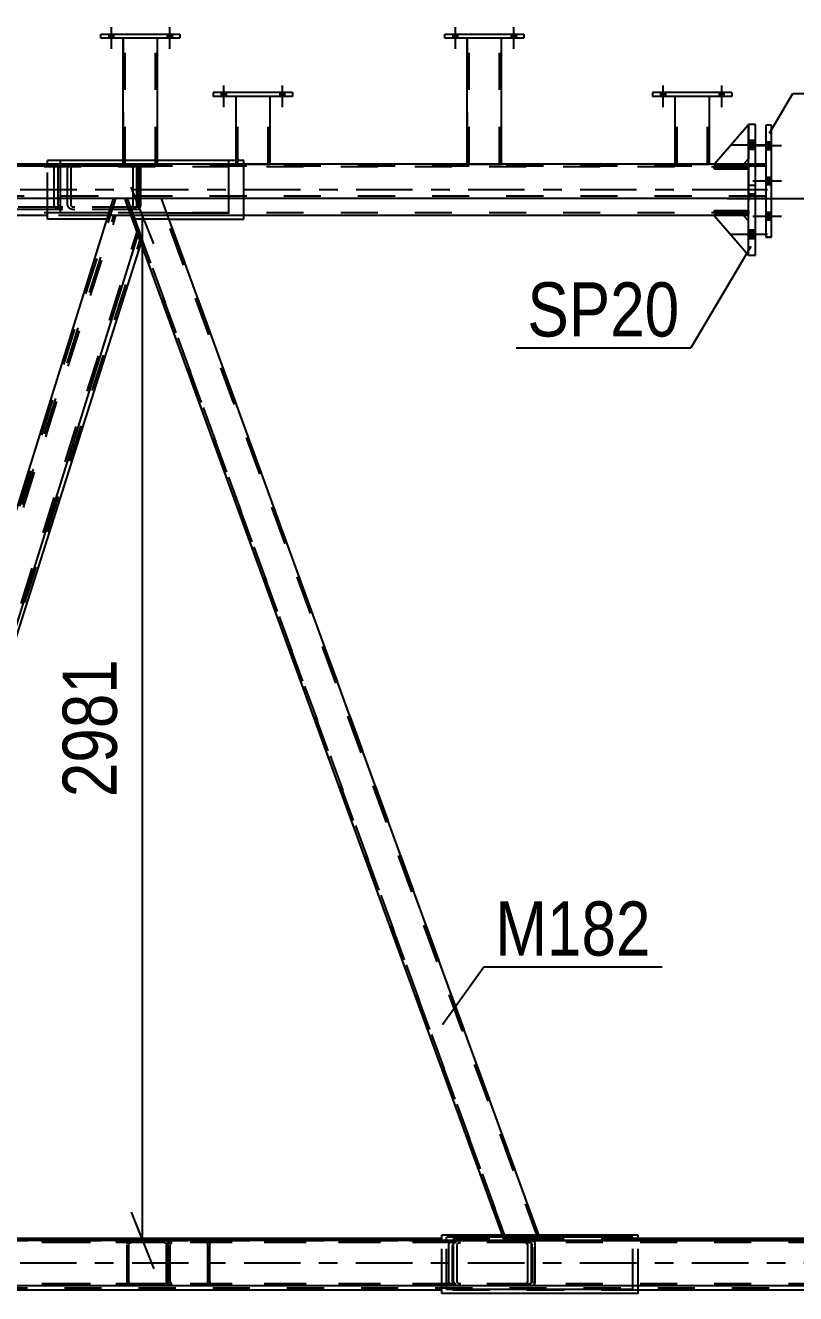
# Model space of a CAD drawing. Header units: millimetres. Extents: x -777 to 412, y -850 to -9.
# Drawn here: x 259.8 to 300.5, y -115.6 to -48.6 of the extents above; entities that cross this region are included whole.
import ezdxf

# ---------------------------------------------------------------- set-up
doc = ezdxf.new("R2010")
doc.units = ezdxf.units.MM
doc.linetypes.add('DXK_LINE_DOT2', pattern=[3.9198, 1.9599, -1.9599])
doc.linetypes.add('DXK_LINE_DOT3', pattern=[5.9187, 2.979, -0.9799, 0.9799, -0.9799])
doc.styles.add('Arial Narrow', font='ARIALN.TTF', dxfattribs={"height": 0.2})

# ---------------------------------------------------------------- blocks, each defined once
blk = doc.blocks.new('Part-570390744-4758 - 4628')
at = {"color": 2, "linetype": 'Continuous'}
for p, q in [((264.933, -55.728), (261.619, -55.728)), ((261.619, -55.909), (261.619, -55.728)), ((270.514, -55.728), (266.751, -55.728)), ((270.514, -55.909), (270.514, -55.728)), ((261.619, -58.491), (261.619, -57.727)), ((270.514, -58.491), (270.514, -57.727)), ((264.186, -58.491), (261.619, -58.491)), ((267.236, -58.491), (270.514, -58.491))]:
    blk.add_line(p, q, dxfattribs=at)
at = {"color": 7, "linetype": 'DXK_LINE_DOT2'}
for p, q in [((261.619, -57.727), (261.619, -55.909)), ((266.751, -55.728), (264.933, -55.728)), ((270.514, -57.727), (270.514, -55.909)), ((267.236, -58.491), (264.186, -58.491))]:
    blk.add_line(p, q, dxfattribs=at)
blk = doc.blocks.new('Bolt-570390744-4630 - 4628')
at = {"linetype": 'Continuous'}
for points in [[(264.424, -49.037), (264.169, -49.037), (264.169, -49.255), (264.424, -49.255)], [(264.424, -49.037), (264.169, -49.037), (264.169, -49.255), (264.424, -49.255)], [(267.515, -49.037), (267.26, -49.037), (267.26, -49.255), (267.515, -49.255)], [(267.515, -49.037), (267.26, -49.037), (267.26, -49.255), (267.515, -49.255)]]:
    blk.add_hatch(color=1, dxfattribs=at).paths.add_polyline_path(points)
at = {"color": 1, "linetype": 'Continuous'}
for p, q in [((264.297, -48.673), (264.297, -49.819)), ((264.297, -48.673), (264.297, -49.819)), ((267.388, -48.673), (267.388, -49.819)), ((267.388, -48.673), (267.388, -49.819)), ((264.169, -49.037), (264.169, -49.255)), ((264.169, -49.037), (264.169, -49.255)), ((264.424, -49.037), (264.424, -49.255)), ((264.424, -49.037), (264.424, -49.255)), ((267.26, -49.037), (267.26, -49.255)), ((267.26, -49.037), (267.26, -49.255)), ((267.515, -49.037), (267.515, -49.255)), ((267.515, -49.037), (267.515, -49.255))]:
    blk.add_line(p, q, dxfattribs=at)
blk = doc.blocks.new('Part-570390744-4713 - 4628')
at = {"color": 2, "linetype": 'Continuous'}
for p, q in [((247.741, -111.25), (264.424, -57.727)), ((265.023, -57.727), (264.424, -57.727)), ((265.023, -57.727), (265.603, -59.321)), ((249.154, -112.827), (265.726, -59.659)), ((265.726, -59.659), (265.603, -59.321)), ((248.315, -112.827), (247.741, -111.25))]:
    blk.add_line(p, q, dxfattribs=at)
at = {"color": 7, "linetype": 'DXK_LINE_DOT2'}
for p, q in [((247.803, -111.419), (264.538, -57.727)), ((249.04, -112.827), (265.665, -59.49)), ((265.726, -59.659), (265.65, -59.45)), ((249.154, -112.827), (248.315, -112.827))]:
    blk.add_line(p, q, dxfattribs=at)
blk = doc.blocks.new('Part-570390744-4764 - 4628')
at = {"color": 2, "linetype": 'Continuous'}
for p, q in [((261.619, -55.728), (260.928, -55.728)), ((260.928, -55.909), (260.928, -55.728)), ((271.309, -55.728), (270.514, -55.728)), ((271.309, -55.909), (271.309, -55.728)), ((260.928, -58.819), (260.928, -58.31)), ((271.309, -58.819), (271.309, -57.727)), ((264.084, -58.819), (260.928, -58.819)), ((267.355, -58.819), (271.309, -58.819))]:
    blk.add_line(p, q, dxfattribs=at)
at = {"color": 7, "linetype": 'DXK_LINE_DOT2'}
for p, q in [((260.928, -58.31), (260.928, -55.909)), ((270.514, -55.728), (261.619, -55.728)), ((271.309, -57.727), (271.309, -55.909)), ((267.355, -58.819), (264.084, -58.819))]:
    blk.add_line(p, q, dxfattribs=at)
blk = doc.blocks.new('Part-570390744-4652 - 4628')
at = {"color": 7, "linetype": 'DXK_LINE_DOT2'}
for p, q in [((263.751, -49.255), (263.751, -49.037)), ((263.751, -49.037), (267.933, -49.037)), ((267.933, -49.255), (263.751, -49.255)), ((267.933, -49.037), (267.933, -49.255))]:
    blk.add_line(p, q, dxfattribs=at)
blk = doc.blocks.new('Part-570390744-5113 - 4628')
at = {"color": 2, "linetype": 'Continuous'}
for p, q in [((321.647, -112.827), (24.953, -112.827)), ((321.647, -115.227), (24.953, -115.227))]:
    blk.add_line(p, q, dxfattribs=at)
at = {"color": 7, "linetype": 'DXK_LINE_DOT2'}
for p, q in [((321.647, -112.936), (24.953, -112.936)), ((321.647, -115.118), (24.953, -115.118))]:
    blk.add_line(p, q, dxfattribs=at)
at = {"color": 7, "linetype": 'DXK_LINE_DOT3'}
blk.add_line((321.647, -114.027), (24.953, -114.027), dxfattribs=at)
blk = doc.blocks.new('Part-570390744-4665 - 4628')
at = {"color": 2, "linetype": 'Continuous'}
for p, q in [((273.878, -52.125), (269.696, -52.125)), ((269.696, -52.125), (269.696, -52.343)), ((273.878, -52.125), (273.878, -52.343)), ((273.878, -52.343), (269.696, -52.343))]:
    blk.add_line(p, q, dxfattribs=at)
blk = doc.blocks.new('Part-570390744-4668 - 4628')
at = {"color": 2, "linetype": 'Continuous'}
for p, q in [((294.096, -52.342), (294.096, -55.909)), ((295.914, -55.909), (295.914, -52.342)), ((294.096, -55.909), (295.914, -55.909))]:
    blk.add_line(p, q, dxfattribs=at)
at = {"color": 7, "linetype": 'DXK_LINE_DOT2'}
for p, q in [((295.914, -52.342), (294.096, -52.342)), ((294.096, -52.342), (294.113, -52.342)), ((294.205, -55.909), (294.205, -52.342)), ((295.805, -55.909), (295.805, -52.342)), ((295.797, -55.909), (295.779, -55.909)), ((295.779, -55.909), (295.797, -55.909)), ((295.797, -55.909), (295.805, -55.909)), ((295.805, -55.909), (295.797, -55.909))]:
    blk.add_line(p, q, dxfattribs=at)
blk = doc.blocks.new('Part-570390744-4671 - 4628')
at = {"color": 7, "linetype": 'DXK_LINE_DOT2'}
for p, q in [((226.631, -56.05), (226.603, -56.128)), ((226.603, -58.091), (226.603, -56.128)), ((226.633, -56.044), (226.631, -56.05)), ((226.801, -56.128), (226.816, -56.086)), ((226.801, -58.091), (226.801, -56.128)), ((227, -55.91), (226.848, -55.926)), ((226.924, -56.027), (227, -56.019)), ((265.262, -55.91), (227, -55.91)), ((265.262, -56.019), (227, -56.019)), ((230.725, -55.926), (230.573, -55.91)), ((230.573, -56.019), (230.649, -56.027)), ((230.756, -56.086), (230.771, -56.128)), ((230.771, -58.091), (230.771, -56.128)), ((230.942, -56.05), (230.94, -56.044)), ((230.97, -56.128), (230.942, -56.05)), ((230.97, -58.091), (230.97, -56.128)), ((261.292, -56.128), (261.322, -56.044)), ((261.292, -58.091), (261.292, -56.128)), ((261.505, -56.086), (261.49, -56.128)), ((261.49, -58.091), (261.49, -56.128)), ((261.537, -55.926), (261.689, -55.91)), ((261.689, -56.019), (261.613, -56.027)), ((265.262, -55.91), (265.414, -55.926)), ((265.338, -56.027), (265.262, -56.019)), ((265.46, -56.128), (265.445, -56.086)), ((265.46, -58.091), (265.46, -56.128)), ((265.629, -56.044), (265.631, -56.05)), ((265.631, -56.05), (265.659, -56.128)), ((265.659, -58.091), (265.659, -56.128)), ((226.603, -58.091), (226.633, -58.175)), ((226.816, -58.133), (226.801, -58.091)), ((226.848, -58.293), (227, -58.31)), ((227, -58.2), (226.924, -58.192)), ((265.262, -58.2), (227, -58.2)), ((231.334, -58.31), (227, -58.31)), ((230.649, -58.192), (230.573, -58.2)), ((230.573, -58.31), (230.725, -58.293)), ((230.771, -58.091), (230.756, -58.133)), ((230.94, -58.175), (230.97, -58.091)), ((265.262, -58.31), (246.675, -58.31)), ((261.322, -58.175), (261.292, -58.091)), ((261.49, -58.091), (261.505, -58.133)), ((261.689, -58.31), (261.537, -58.293)), ((261.613, -58.192), (261.689, -58.2)), ((265.262, -58.2), (265.338, -58.192)), ((265.374, -58.297), (265.262, -58.31)), ((265.414, -58.293), (265.374, -58.297)), ((265.445, -58.133), (265.46, -58.091)), ((265.659, -58.091), (265.629, -58.175))]:
    blk.add_line(p, q, dxfattribs=at)
at = {"color": 2, "linetype": 'Continuous'}
blk.add_line((246.675, -58.31), (231.334, -58.31), dxfattribs=at)
at = {"color": 7, "linetype": 'DXK_LINE_DOT2'}
for centre, radius, start, end in [((226.909, -56.292), 0.371, 99.5182, 138.06381), ((226.955, -56.21), 0.186, 99.5182, 138.06381), ((230.618, -56.21), 0.186, 41.93623, 80.48183), ((230.663, -56.292), 0.371, 41.93623, 80.48183), ((261.598, -56.292), 0.371, 99.5182, 138.0638), ((261.643, -56.21), 0.186, 99.5182, 138.0638), ((265.307, -56.21), 0.186, 41.93623, 80.48183), ((265.352, -56.292), 0.371, 41.93623, 80.48183), ((226.909, -57.927), 0.371, 221.93623, 260.48183), ((226.955, -58.009), 0.186, 221.93623, 260.48183), ((230.618, -58.009), 0.186, 279.5182, 318.06381), ((230.663, -57.927), 0.371, 279.5182, 318.06381), ((261.598, -57.927), 0.371, 221.93623, 260.48183), ((261.643, -58.009), 0.186, 221.93623, 260.48183), ((265.307, -58.009), 0.186, 279.5182, 318.0638), ((265.352, -57.927), 0.371, 279.5182, 318.0638)]:
    blk.add_arc(centre, radius, start, end, dxfattribs=at)
blk = doc.blocks.new('Part-570390744-5065 - 4628')
at = {"color": 7, "linetype": 'DXK_LINE_DOT2'}
for p, q in [((297.987, -56.019), (296.169, -56.019)), ((296.169, -56.019), (296.169, -56.164)), ((296.169, -56.164), (297.987, -56.164)), ((297.714, -56.164), (297.714, -56.019)), ((297.987, -56.164), (297.987, -56.019))]:
    blk.add_line(p, q, dxfattribs=at)
blk = doc.blocks.new('Part-570390744-4674 - 4628')
at = {"color": 7, "linetype": 'DXK_LINE_DOT2'}
for p, q in [((286.107, -112.829), (248.813, -112.829)), ((248.813, -112.829), (248.813, -115.229)), ((286.107, -112.938), (248.813, -112.938)), ((252.013, -112.845), (251.861, -112.829)), ((251.861, -112.938), (251.937, -112.946)), ((252.044, -113.005), (252.059, -113.047)), ((252.059, -115.01), (252.059, -113.047)), ((252.258, -113.047), (252.227, -112.963)), ((252.258, -115.01), (252.258, -113.047)), ((282.137, -113.047), (282.167, -112.963)), ((282.137, -115.01), (282.137, -113.047)), ((282.351, -113.005), (282.336, -113.047)), ((282.336, -115.01), (282.336, -113.047)), ((282.382, -112.845), (282.534, -112.829)), ((282.534, -112.938), (282.458, -112.946)), ((286.107, -112.829), (286.259, -112.845)), ((286.183, -112.946), (286.107, -112.938)), ((286.306, -113.047), (286.291, -113.005)), ((286.306, -113.047), (286.306, -115.01)), ((286.474, -112.963), (286.476, -112.97)), ((286.476, -112.97), (286.504, -113.047)), ((286.504, -115.01), (286.504, -113.047)), ((286.107, -115.119), (248.813, -115.119)), ((252.621, -115.229), (248.813, -115.229)), ((251.937, -115.111), (251.861, -115.119)), ((251.861, -115.229), (252.013, -115.212)), ((252.059, -115.01), (252.044, -115.052)), ((252.227, -115.094), (252.243, -115.051)), ((252.243, -115.051), (252.258, -115.01)), ((286.107, -115.229), (267.52, -115.229)), ((282.167, -115.094), (282.137, -115.01)), ((282.336, -115.01), (282.351, -115.052)), ((282.534, -115.229), (282.382, -115.212)), ((282.458, -115.111), (282.534, -115.119)), ((286.107, -115.119), (286.183, -115.111)), ((286.259, -115.212), (286.107, -115.229)), ((286.291, -115.052), (286.306, -115.01)), ((286.489, -115.052), (286.474, -115.094)), ((286.504, -115.01), (286.489, -115.052))]:
    blk.add_line(p, q, dxfattribs=at)
at = {"color": 2, "linetype": 'Continuous'}
blk.add_line((267.52, -115.229), (252.621, -115.229), dxfattribs=at)
at = {"color": 7, "linetype": 'DXK_LINE_DOT2'}
for centre, radius, start, end in [((251.906, -113.129), 0.186, 41.93623, 80.48183), ((251.951, -113.211), 0.371, 41.93623, 80.48183), ((282.444, -113.211), 0.371, 99.5182, 138.0638), ((282.489, -113.129), 0.186, 99.5182, 138.0638), ((286.153, -113.129), 0.186, 41.93623, 80.48183), ((286.198, -113.211), 0.371, 41.93623, 80.48183), ((251.906, -114.928), 0.186, 279.5182, 318.0638), ((251.951, -114.846), 0.371, 279.5182, 318.0638), ((282.444, -114.846), 0.371, 221.93623, 260.48183), ((282.489, -114.928), 0.186, 221.93623, 260.48183), ((286.153, -114.928), 0.186, 279.5182, 318.0638), ((286.198, -114.846), 0.371, 279.5182, 318.0638)]:
    blk.add_arc(centre, radius, start, end, dxfattribs=at)
blk = doc.blocks.new('Part-570390744-4677 - 4628')
at = {"color": 7, "linetype": 'DXK_LINE_DOT2'}
for p, q in [((267.322, -113.047), (267.337, -112.963)), ((267.322, -115.01), (267.322, -113.047)), ((267.337, -112.963), (267.38, -112.892)), ((267.38, -112.892), (267.444, -112.845)), ((267.428, -113.005), (267.421, -113.047)), ((267.421, -115.01), (267.421, -113.047)), ((267.45, -112.97), (267.428, -113.005)), ((267.444, -112.845), (267.52, -112.829)), ((267.482, -112.946), (267.45, -112.97)), ((267.52, -112.938), (267.482, -112.946)), ((286.356, -112.829), (267.52, -112.829)), ((286.356, -112.938), (267.52, -112.938)), ((269.307, -112.829), (269.383, -112.845)), ((269.345, -112.946), (269.307, -112.938)), ((269.377, -112.97), (269.345, -112.946)), ((269.398, -113.005), (269.377, -112.97)), ((269.383, -112.845), (269.447, -112.892)), ((269.406, -113.047), (269.398, -113.005)), ((269.406, -115.01), (269.406, -113.047)), ((269.447, -112.892), (269.49, -112.963)), ((269.49, -112.963), (269.505, -113.047)), ((269.505, -115.01), (269.505, -113.047)), ((282.416, -112.963), (282.385, -113.047)), ((282.385, -115.01), (282.385, -113.047)), ((282.584, -113.047), (282.599, -113.005)), ((282.584, -115.01), (282.584, -113.047)), ((282.782, -112.829), (282.631, -112.845)), ((282.707, -112.946), (282.782, -112.938)), ((286.508, -112.845), (286.356, -112.829)), ((286.356, -112.938), (286.432, -112.946)), ((286.636, -112.892), (286.508, -112.845)), ((286.539, -113.005), (286.554, -113.047)), ((286.554, -115.01), (286.554, -113.047)), ((286.67, -112.92), (286.636, -112.892)), ((286.67, -115.137), (286.67, -112.92)), ((286.698, -112.963), (286.67, -112.92)), ((286.714, -113.047), (286.698, -112.963)), ((286.714, -115.01), (286.714, -113.047)), ((267.337, -115.094), (267.322, -115.01)), ((267.38, -115.165), (267.337, -115.094)), ((267.444, -115.212), (267.38, -115.165)), ((267.421, -115.01), (267.428, -115.052)), ((267.428, -115.052), (267.45, -115.088)), ((267.514, -115.227), (267.444, -115.212)), ((267.45, -115.088), (267.482, -115.111)), ((267.482, -115.111), (267.52, -115.119)), ((286.356, -115.119), (267.52, -115.119)), ((269.307, -115.119), (269.345, -115.111)), ((269.383, -115.212), (269.307, -115.229)), ((269.345, -115.111), (269.377, -115.088)), ((269.377, -115.088), (269.398, -115.052)), ((269.447, -115.165), (269.383, -115.212)), ((269.398, -115.052), (269.406, -115.01)), ((269.49, -115.094), (269.447, -115.165)), ((269.505, -115.01), (269.49, -115.094)), ((286.356, -115.229), (282.022, -115.229)), ((282.385, -115.01), (282.4, -115.051)), ((282.4, -115.051), (282.416, -115.094)), ((282.599, -115.052), (282.584, -115.01)), ((282.631, -115.212), (282.782, -115.229)), ((282.782, -115.119), (282.707, -115.111)), ((286.432, -115.111), (286.356, -115.119)), ((286.356, -115.229), (286.508, -115.212)), ((286.508, -115.212), (286.636, -115.165)), ((286.554, -115.01), (286.539, -115.052)), ((286.636, -115.165), (286.67, -115.137)), ((286.67, -115.137), (286.698, -115.094)), ((286.698, -115.094), (286.714, -115.01))]:
    blk.add_line(p, q, dxfattribs=at)
at = {"color": 2, "linetype": 'Continuous'}
for p, q in [((267.52, -115.229), (267.514, -115.227)), ((282.022, -115.229), (267.52, -115.229))]:
    blk.add_line(p, q, dxfattribs=at)
at = {"color": 7, "linetype": 'DXK_LINE_DOT2'}
for centre, radius, start, end in [((282.692, -113.211), 0.371, 99.5182, 138.0638), ((282.737, -113.129), 0.186, 99.5182, 138.0638), ((286.401, -113.129), 0.186, 41.93623, 80.48183), ((282.692, -114.846), 0.371, 221.93623, 260.48183), ((282.737, -114.928), 0.186, 221.93623, 260.48183), ((286.401, -114.928), 0.186, 279.5182, 318.0638)]:
    blk.add_arc(centre, radius, start, end, dxfattribs=at)
blk = doc.blocks.new('Part-570390744-4689 - 4628')
at = {"color": 7, "linetype": 'DXK_LINE_DOT2'}
for p, q in [((248.813, -115.229), (248.813, -112.829)), ((248.813, -112.829), (267.123, -112.829)), ((267.123, -112.938), (248.813, -112.938)), ((252.109, -112.829), (252.261, -112.845)), ((252.185, -112.946), (252.109, -112.938)), ((252.307, -113.047), (252.292, -113.005)), ((252.307, -115.01), (252.307, -113.047)), ((252.476, -112.963), (252.506, -113.047)), ((252.506, -115.01), (252.506, -113.047)), ((265.153, -112.963), (265.138, -113.047)), ((265.138, -115.01), (265.138, -113.047)), ((265.196, -112.892), (265.153, -112.963)), ((265.261, -112.845), (265.196, -112.892)), ((265.237, -113.047), (265.245, -113.005)), ((265.237, -115.01), (265.237, -113.047)), ((265.245, -113.005), (265.266, -112.97)), ((265.336, -112.829), (265.261, -112.845)), ((265.266, -112.97), (265.298, -112.946)), ((265.298, -112.946), (265.336, -112.938)), ((267.199, -112.845), (267.123, -112.829)), ((267.123, -112.938), (267.161, -112.946)), ((267.161, -112.946), (267.193, -112.97)), ((267.193, -112.97), (267.215, -113.005)), ((267.263, -112.892), (267.199, -112.845)), ((267.215, -113.005), (267.222, -113.047)), ((267.222, -115.01), (267.222, -113.047)), ((267.306, -112.963), (267.263, -112.892)), ((267.322, -113.047), (267.306, -112.963)), ((267.322, -115.01), (267.322, -113.047)), ((267.123, -115.119), (248.813, -115.119)), ((267.123, -115.229), (248.813, -115.229)), ((252.109, -115.119), (252.185, -115.111)), ((252.261, -115.212), (252.109, -115.229)), ((252.292, -115.052), (252.307, -115.01)), ((252.506, -115.01), (252.476, -115.094)), ((265.138, -115.01), (265.153, -115.094)), ((265.153, -115.094), (265.196, -115.165)), ((265.196, -115.165), (265.261, -115.212)), ((265.245, -115.052), (265.237, -115.01)), ((265.266, -115.088), (265.245, -115.052)), ((265.261, -115.212), (265.336, -115.229)), ((265.298, -115.111), (265.266, -115.088)), ((265.336, -115.119), (265.298, -115.111)), ((267.161, -115.111), (267.123, -115.119)), ((267.123, -115.229), (267.199, -115.212)), ((267.193, -115.088), (267.161, -115.111)), ((267.215, -115.052), (267.193, -115.088)), ((267.199, -115.212), (267.263, -115.165)), ((267.222, -115.01), (267.215, -115.052)), ((267.263, -115.165), (267.306, -115.094)), ((267.306, -115.094), (267.322, -115.01))]:
    blk.add_line(p, q, dxfattribs=at)
for centre, radius, start, end in [((252.154, -113.129), 0.186, 41.93623, 80.48183), ((252.199, -113.211), 0.371, 41.93623, 80.48183), ((252.154, -114.928), 0.186, 279.5182, 318.0638), ((252.199, -114.846), 0.371, 279.5182, 318.0638)]:
    blk.add_arc(centre, radius, start, end, dxfattribs=at)
blk = doc.blocks.new('Part-570390744-4692 - 4628')
at = {"color": 2, "linetype": 'Continuous'}
for p, q in [((284.975, -112.546), (281.774, -112.546)), ((281.774, -112.827), (281.774, -112.546)), ((292.154, -112.546), (286.91, -112.546)), ((292.154, -112.827), (292.154, -112.546)), ((281.774, -115.637), (281.774, -115.229)), ((292.154, -115.637), (292.154, -115.227)), ((292.154, -115.637), (281.774, -115.637))]:
    blk.add_line(p, q, dxfattribs=at)
at = {"color": 7, "linetype": 'DXK_LINE_DOT2'}
for p, q in [((286.91, -112.546), (284.975, -112.546)), ((281.774, -115.229), (281.774, -112.827)), ((292.154, -115.227), (292.154, -112.827)), ((281.774, -115.229), (281.774, -115.212))]:
    blk.add_line(p, q, dxfattribs=at)
blk = doc.blocks.new('Part-570390744-4695 - 4628')
at = {"color": 2, "linetype": 'Continuous'}
for p, q in [((285.012, -112.647), (282.022, -112.647)), ((282.022, -112.827), (282.022, -112.647)), ((291.869, -112.647), (286.947, -112.647)), ((291.869, -112.827), (291.869, -112.647)), ((282.022, -115.41), (282.022, -115.227)), ((291.869, -115.41), (291.869, -115.227)), ((291.869, -115.41), (282.022, -115.41))]:
    blk.add_line(p, q, dxfattribs=at)
at = {"color": 7, "linetype": 'DXK_LINE_DOT2'}
for p, q in [((286.947, -112.647), (285.012, -112.647)), ((282.022, -115.227), (282.022, -112.827)), ((291.869, -115.227), (291.869, -112.827))]:
    blk.add_line(p, q, dxfattribs=at)
blk = doc.blocks.new('Part-570390744-4708 - 4628')
at = {"color": 7, "linetype": 'DXK_LINE_DOT2'}
for p, q in [((247.748, -111.271), (264.439, -58.637)), ((247.81, -111.439), (264.553, -58.637)), ((265.354, -58.637), (264.439, -58.637)), ((264.439, -58.637), (264.456, -58.637)), ((265.726, -59.66), (265.354, -58.637)), ((249.079, -112.728), (265.823, -59.926)), ((265.884, -60.094), (265.785, -59.822)), ((248.279, -112.728), (247.748, -111.271)), ((249.194, -112.728), (249.251, -112.546)), ((249.194, -112.728), (248.279, -112.728))]:
    blk.add_line(p, q, dxfattribs=at)
at = {"color": 2, "linetype": 'Continuous'}
for p, q in [((265.762, -59.758), (265.726, -59.66)), ((249.251, -112.546), (265.884, -60.094)), ((265.884, -60.094), (265.762, -59.758))]:
    blk.add_line(p, q, dxfattribs=at)
blk = doc.blocks.new('Bolt-570390744-5467 - 4628')
at = {"linetype": 'Continuous'}
for points in [[(282.606, -49.037), (282.351, -49.037), (282.351, -49.255), (282.606, -49.255)], [(282.606, -49.037), (282.351, -49.037), (282.351, -49.255), (282.606, -49.255)], [(285.697, -49.037), (285.442, -49.037), (285.442, -49.255), (285.697, -49.255)], [(285.697, -49.037), (285.442, -49.037), (285.442, -49.255), (285.697, -49.255)]]:
    blk.add_hatch(color=1, dxfattribs=at).paths.add_polyline_path(points)
at = {"color": 1, "linetype": 'Continuous'}
for p, q in [((282.478, -48.673), (282.478, -49.819)), ((282.478, -48.673), (282.478, -49.819)), ((285.569, -48.673), (285.569, -49.819)), ((285.569, -48.673), (285.569, -49.819)), ((282.351, -49.037), (282.351, -49.255)), ((282.351, -49.037), (282.351, -49.255)), ((282.606, -49.037), (282.606, -49.255)), ((282.606, -49.037), (282.606, -49.255)), ((285.442, -49.037), (285.442, -49.255)), ((285.442, -49.037), (285.442, -49.255)), ((285.697, -49.037), (285.697, -49.255)), ((285.697, -49.037), (285.697, -49.255))]:
    blk.add_line(p, q, dxfattribs=at)
blk = doc.blocks.new('Part-570390744-4908 - 4628')
at = {"color": 7, "linetype": 'DXK_LINE_DOT2'}
for p, q in [((246.476, -56.128), (246.491, -56.044)), ((246.476, -57.727), (246.476, -56.128)), ((246.491, -56.044), (246.534, -55.973)), ((246.534, -55.973), (246.599, -55.926)), ((246.583, -56.086), (246.575, -56.128)), ((246.575, -58.091), (246.575, -56.128)), ((246.604, -56.051), (246.583, -56.086)), ((246.599, -55.926), (246.675, -55.91)), ((246.637, -56.027), (246.604, -56.051)), ((246.675, -56.019), (246.637, -56.027)), ((265.656, -55.91), (246.675, -55.91)), ((265.656, -56.019), (246.675, -56.019)), ((248.461, -55.91), (248.537, -55.926)), ((248.499, -56.027), (248.461, -56.019)), ((248.531, -56.051), (248.499, -56.027)), ((248.553, -56.086), (248.531, -56.051)), ((248.537, -55.926), (248.602, -55.973)), ((248.56, -56.128), (248.553, -56.086)), ((248.56, -58.091), (248.56, -56.128)), ((248.602, -55.973), (248.645, -56.044)), ((248.645, -56.044), (248.66, -56.128)), ((248.66, -58.091), (248.66, -56.128)), ((262.01, -56.05), (261.982, -56.128)), ((261.982, -58.091), (261.982, -56.128)), ((262.013, -56.044), (262.01, -56.05)), ((262.181, -56.128), (262.196, -56.086)), ((262.181, -58.091), (262.181, -56.128)), ((262.379, -55.91), (262.227, -55.926)), ((262.303, -56.027), (262.379, -56.019)), ((265.316, -56.019), (265.316, -55.91)), ((265.738, -55.926), (265.656, -55.91)), ((265.656, -56.019), (265.697, -56.027)), ((265.697, -56.027), (265.731, -56.051)), ((265.731, -56.051), (265.754, -56.086)), ((265.807, -55.973), (265.738, -55.926)), ((265.754, -56.086), (265.763, -56.128)), ((265.763, -58.091), (265.763, -56.128)), ((265.853, -56.044), (265.807, -55.973)), ((265.869, -56.128), (265.853, -56.044)), ((265.869, -58.091), (265.869, -56.128)), ((246.575, -58.091), (246.583, -58.133)), ((246.583, -58.133), (246.604, -58.168)), ((246.604, -58.168), (246.637, -58.192)), ((246.637, -58.192), (246.675, -58.2)), ((265.656, -58.2), (246.675, -58.2)), ((248.461, -58.2), (248.499, -58.192)), ((248.537, -58.293), (248.461, -58.31)), ((248.499, -58.192), (248.531, -58.168)), ((248.531, -58.168), (248.553, -58.133)), ((248.602, -58.246), (248.537, -58.293)), ((248.553, -58.133), (248.56, -58.091)), ((248.645, -58.175), (248.602, -58.246)), ((248.66, -58.091), (248.645, -58.175)), ((265.656, -58.31), (261.619, -58.31)), ((261.982, -58.091), (262.013, -58.175)), ((262.196, -58.133), (262.181, -58.091)), ((262.227, -58.293), (262.379, -58.31)), ((262.379, -58.2), (262.303, -58.192)), ((265.316, -58.31), (265.316, -58.2)), ((265.697, -58.192), (265.656, -58.2)), ((265.656, -58.31), (265.738, -58.293)), ((265.731, -58.168), (265.697, -58.192)), ((265.754, -58.133), (265.731, -58.168)), ((265.738, -58.293), (265.807, -58.246)), ((265.763, -58.091), (265.754, -58.133)), ((265.807, -58.246), (265.853, -58.175)), ((265.853, -58.175), (265.869, -58.091))]:
    blk.add_line(p, q, dxfattribs=at)
at = {"color": 2, "linetype": 'Continuous'}
for p, q in [((246.476, -58.091), (246.476, -57.727)), ((246.491, -58.175), (246.476, -58.091)), ((246.534, -58.246), (246.491, -58.175)), ((246.599, -58.293), (246.534, -58.246)), ((246.675, -58.31), (246.599, -58.293)), ((261.619, -58.31), (246.675, -58.31))]:
    blk.add_line(p, q, dxfattribs=at)
at = {"color": 7, "linetype": 'DXK_LINE_DOT2'}
for centre, radius, start, end in [((262.289, -56.292), 0.371, 99.5182, 138.0638), ((262.334, -56.21), 0.186, 99.5182, 138.0638), ((262.289, -57.927), 0.371, 221.93623, 260.48183), ((262.334, -58.009), 0.186, 221.93623, 260.48183)]:
    blk.add_arc(centre, radius, start, end, dxfattribs=at)
blk = doc.blocks.new('Bolt-570390744-5417 - 4628')
at = {"linetype": 'Continuous'}
for points in [[(293.587, -52.124), (293.332, -52.124), (293.332, -52.342), (293.587, -52.342)], [(293.587, -52.124), (293.332, -52.124), (293.332, -52.342), (293.587, -52.342)], [(296.678, -52.124), (296.423, -52.124), (296.423, -52.342), (296.678, -52.342)], [(296.678, -52.124), (296.423, -52.124), (296.423, -52.342), (296.678, -52.342)]]:
    blk.add_hatch(color=1, dxfattribs=at).paths.add_polyline_path(points)
at = {"color": 1, "linetype": 'Continuous'}
for p, q in [((293.332, -52.124), (293.332, -52.342)), ((293.332, -52.124), (293.332, -52.342)), ((293.46, -51.76), (293.46, -52.906)), ((293.46, -51.76), (293.46, -52.906)), ((293.587, -52.124), (293.587, -52.342)), ((293.587, -52.124), (293.587, -52.342)), ((296.423, -52.124), (296.423, -52.342)), ((296.423, -52.124), (296.423, -52.342)), ((296.551, -51.76), (296.551, -52.906)), ((296.551, -51.76), (296.551, -52.906)), ((296.678, -52.124), (296.678, -52.342)), ((296.678, -52.124), (296.678, -52.342))]:
    blk.add_line(p, q, dxfattribs=at)
blk = doc.blocks.new('Part-570390744-4828 - 4628')
at = {"color": 7, "linetype": 'DXK_LINE_DOT2'}
for p, q in [((281.933, -49.255), (281.933, -49.037)), ((281.933, -49.037), (286.115, -49.037)), ((286.115, -49.255), (281.933, -49.255)), ((286.115, -49.037), (286.115, -49.255))]:
    blk.add_line(p, q, dxfattribs=at)
blk = doc.blocks.new('Part-570390744-5278 - 4628')
at = {"color": 2, "linetype": 'Continuous'}
for p, q in [((264.933, -55.909), (264.933, -49.255)), ((266.751, -55.909), (266.751, -49.255)), ((266.749, -55.911), (264.935, -55.911))]:
    blk.add_line(p, q, dxfattribs=at)
at = {"color": 7, "linetype": 'DXK_LINE_DOT2'}
for p, q in [((266.751, -49.255), (264.933, -49.255)), ((264.933, -49.255), (264.95, -49.255)), ((265.042, -55.911), (265.042, -49.255)), ((266.642, -55.911), (266.642, -49.255)), ((264.933, -55.911), (264.933, -55.909)), ((264.935, -55.911), (264.933, -55.911)), ((264.933, -55.911), (264.935, -55.911)), ((266.634, -55.911), (266.616, -55.911)), ((266.616, -55.911), (266.634, -55.911)), ((266.634, -55.911), (266.642, -55.911)), ((266.642, -55.911), (266.634, -55.911)), ((266.751, -55.911), (266.735, -55.911)), ((266.749, -55.911), (266.751, -55.911)), ((266.751, -55.909), (266.751, -55.911)), ((266.751, -55.911), (266.751, -55.909))]:
    blk.add_line(p, q, dxfattribs=at)
blk = doc.blocks.new('Part-570390744-4875 - 4628')
at = {"color": 2, "linetype": 'Continuous'}
for p, q in [((298.35, -53.819), (297.987, -53.819)), ((297.987, -55.909), (297.987, -53.819)), ((298.35, -55.909), (298.35, -53.819)), ((297.987, -60.728), (297.987, -57.727)), ((298.35, -60.728), (298.35, -57.727)), ((297.987, -60.728), (298.35, -60.728))]:
    blk.add_line(p, q, dxfattribs=at)
at = {"color": 7, "linetype": 'DXK_LINE_DOT2'}
for p, q in [((297.987, -57.727), (297.987, -55.909)), ((298.35, -57.727), (298.35, -55.909))]:
    blk.add_line(p, q, dxfattribs=at)
blk = doc.blocks.new('Part-570390744-4885 - 4628')
at = {"color": 7, "linetype": 'DXK_LINE_DOT2'}
for p, q in [((297.987, -55.909), (5.466, -55.91)), ((297.987, -56.055), (5.466, -56.055)), ((297.987, -55.909), (297.987, -58.637)), ((297.987, -58.491), (5.466, -58.491)), ((271.309, -58.637), (260.928, -58.637)), ((297.714, -58.637), (296.169, -58.637))]:
    blk.add_line(p, q, dxfattribs=at)
at = {"color": 7, "linetype": 'DXK_LINE_DOT3'}
blk.add_line((297.987, -57.273), (5.466, -57.273), dxfattribs=at)
at = {"color": 2, "linetype": 'Continuous'}
for p, q in [((260.928, -58.637), (232.024, -58.637)), ((296.169, -58.637), (271.309, -58.637)), ((297.987, -58.637), (297.714, -58.637))]:
    blk.add_line(p, q, dxfattribs=at)
blk = doc.blocks.new('Part-570390744-5272 - 4628')
at = {"color": 2, "linetype": 'Continuous'}
for p, q in [((281.933, -49.255), (281.933, -49.037)), ((281.933, -49.037), (286.115, -49.037)), ((286.115, -49.255), (281.933, -49.255)), ((286.115, -49.037), (286.115, -49.255))]:
    blk.add_line(p, q, dxfattribs=at)
blk = doc.blocks.new('Bolt-570390744-4959 - 4628')
at = {"linetype": 'Continuous'}
for points in [[(299.191, -55.154), (299.191, -54.754), (298.9, -54.754), (298.9, -55.154)], [(299.191, -55.154), (299.191, -54.754), (298.9, -54.754), (298.9, -55.154)], [(299.191, -55.154), (299.191, -54.754), (298.9, -54.754), (298.9, -55.154)], [(299.191, -57.018), (299.191, -56.618), (298.9, -56.618), (298.9, -57.018)], [(299.191, -57.018), (299.191, -56.618), (298.9, -56.618), (298.9, -57.018)], [(299.191, -58.882), (299.191, -58.482), (298.9, -58.482), (298.9, -58.882)], [(299.191, -58.882), (299.191, -58.482), (298.9, -58.482), (298.9, -58.882)], [(299.191, -58.882), (299.191, -58.482), (298.9, -58.482), (298.9, -58.882)]]:
    blk.add_hatch(color=1, dxfattribs=at).paths.add_polyline_path(points)
at = {"color": 1, "linetype": 'Continuous'}
for p, q in [((299.718, -54.954), (298.209, -54.954)), ((299.718, -54.954), (298.209, -54.954)), ((299.718, -54.954), (298.209, -54.954)), ((299.191, -54.754), (298.9, -54.754)), ((299.191, -54.754), (298.9, -54.754)), ((299.191, -54.754), (298.9, -54.754)), ((299.191, -55.154), (298.9, -55.154)), ((299.191, -55.154), (298.9, -55.154)), ((299.191, -55.154), (298.9, -55.154)), ((299.718, -56.818), (298.209, -56.818)), ((299.718, -56.818), (298.209, -56.818)), ((299.191, -56.618), (298.9, -56.618)), ((299.191, -56.618), (298.9, -56.618)), ((299.191, -57.018), (298.9, -57.018)), ((299.191, -57.018), (298.9, -57.018)), ((299.718, -58.682), (298.209, -58.682)), ((299.718, -58.682), (298.209, -58.682)), ((299.718, -58.682), (298.209, -58.682)), ((299.191, -58.482), (298.9, -58.482)), ((299.191, -58.482), (298.9, -58.482)), ((299.191, -58.482), (298.9, -58.482)), ((299.191, -58.882), (298.9, -58.882)), ((299.191, -58.882), (298.9, -58.882)), ((299.191, -58.882), (298.9, -58.882))]:
    blk.add_line(p, q, dxfattribs=at)
blk = doc.blocks.new('Part-570390744-4992 - 4628')
at = {"color": 2, "linetype": 'Continuous'}
for p, q in [((297.714, -58.637), (296.169, -58.637)), ((296.169, -58.637), (297.987, -60.728)), ((297.987, -58.909), (297.714, -58.637))]:
    blk.add_line(p, q, dxfattribs=at)
at = {"color": 7, "linetype": 'DXK_LINE_DOT2'}
blk.add_line((297.987, -60.728), (297.987, -58.909), dxfattribs=at)
blk = doc.blocks.new('Part-570390744-4995 - 4628')
at = {"color": 7, "linetype": 'DXK_LINE_DOT2'}
for p, q in [((297.714, -58.637), (296.169, -58.637)), ((296.169, -58.637), (297.987, -60.728)), ((297.987, -58.909), (297.714, -58.637)), ((297.987, -60.728), (297.987, -58.909))]:
    blk.add_line(p, q, dxfattribs=at)
blk = doc.blocks.new('Bolt-570390744-5041 - 4628')
at = {"linetype": 'Continuous'}
for points in [[(298.35, -55.146), (298.35, -54.673), (297.987, -54.673), (297.987, -55.146)], [(298.35, -55.146), (298.35, -54.673), (297.987, -54.673), (297.987, -55.146)], [(298.35, -55.146), (298.35, -54.673), (297.987, -54.673), (297.987, -55.146)], [(298.35, -59.873), (298.35, -59.4), (297.987, -59.4), (297.987, -59.873)], [(298.35, -59.873), (298.35, -59.4), (297.987, -59.4), (297.987, -59.873)], [(298.35, -59.873), (298.35, -59.4), (297.987, -59.4), (297.987, -59.873)]]:
    blk.add_hatch(color=1, dxfattribs=at).paths.add_polyline_path(points)
at = {"color": 1, "linetype": 'Continuous'}
for p, q in [((298.987, -54.909), (297.078, -54.909)), ((298.987, -54.909), (297.078, -54.909)), ((298.987, -54.909), (297.078, -54.909)), ((298.35, -54.673), (297.987, -54.673)), ((298.35, -54.673), (297.987, -54.673)), ((298.35, -54.673), (297.987, -54.673)), ((298.35, -55.146), (297.987, -55.146)), ((298.35, -55.146), (297.987, -55.146)), ((298.35, -55.146), (297.987, -55.146)), ((298.987, -59.637), (297.078, -59.637)), ((298.987, -59.637), (297.078, -59.637)), ((298.987, -59.637), (297.078, -59.637)), ((298.35, -59.4), (297.987, -59.4)), ((298.35, -59.4), (297.987, -59.4)), ((298.35, -59.4), (297.987, -59.4)), ((298.35, -59.873), (297.987, -59.873)), ((298.35, -59.873), (297.987, -59.873)), ((298.35, -59.873), (297.987, -59.873))]:
    blk.add_line(p, q, dxfattribs=at)
at = {"color": 1, "linetype": 'DXK_LINE_DOT2'}
for p, q in [((298.987, -57.273), (297.078, -57.273)), ((298.987, -57.273), (297.078, -57.273)), ((298.35, -57.037), (297.987, -57.037)), ((298.35, -57.037), (297.987, -57.037)), ((298.35, -57.509), (297.987, -57.509)), ((298.35, -57.509), (297.987, -57.509))]:
    blk.add_line(p, q, dxfattribs=at)
blk = doc.blocks.new('Bolt-570390744-5044 - 4628')
at = {"linetype": 'Continuous'}
for points in [[(270.369, -52.125), (270.114, -52.125), (270.114, -52.343), (270.369, -52.343)], [(270.369, -52.125), (270.114, -52.125), (270.114, -52.343), (270.369, -52.343)], [(273.459, -52.125), (273.205, -52.125), (273.205, -52.343), (273.459, -52.343)], [(273.459, -52.125), (273.205, -52.125), (273.205, -52.343), (273.459, -52.343)]]:
    blk.add_hatch(color=1, dxfattribs=at).paths.add_polyline_path(points)
at = {"color": 1, "linetype": 'Continuous'}
for p, q in [((270.114, -52.125), (270.114, -52.343)), ((270.114, -52.125), (270.114, -52.343)), ((270.241, -51.761), (270.241, -52.907)), ((270.241, -51.761), (270.241, -52.907)), ((270.369, -52.125), (270.369, -52.343)), ((270.369, -52.125), (270.369, -52.343)), ((273.205, -52.125), (273.205, -52.343)), ((273.205, -52.125), (273.205, -52.343)), ((273.332, -51.761), (273.332, -52.907)), ((273.332, -51.761), (273.332, -52.907)), ((273.459, -52.125), (273.459, -52.343)), ((273.459, -52.125), (273.459, -52.343))]:
    blk.add_line(p, q, dxfattribs=at)
blk = doc.blocks.new('Part-570390744-5050 - 4628')
at = {"color": 2, "linetype": 'Continuous'}
for p, q in [((296.169, -55.909), (297.987, -53.819)), ((297.987, -55.637), (297.714, -55.909))]:
    blk.add_line(p, q, dxfattribs=at)
at = {"color": 7, "linetype": 'DXK_LINE_DOT2'}
for p, q in [((297.987, -53.819), (297.987, -55.637)), ((297.714, -55.909), (296.169, -55.909)), ((296.169, -55.909), (296.169, -55.909)), ((297.714, -55.909), (297.714, -55.909))]:
    blk.add_line(p, q, dxfattribs=at)
blk = doc.blocks.new('Part-570390744-5056 - 4628')
at = {"color": 2, "linetype": 'Continuous'}
for p, q in [((296.169, -58.528), (296.169, -58.382)), ((296.169, -58.382), (297.987, -58.382)), ((297.987, -58.528), (296.169, -58.528)), ((297.987, -58.382), (297.987, -58.528))]:
    blk.add_line(p, q, dxfattribs=at)
at = {"color": 7, "linetype": 'DXK_LINE_DOT2'}
blk.add_line((297.714, -58.528), (297.714, -58.382), dxfattribs=at)
blk = doc.blocks.new('Part-570390744-5059 - 4628')
at = {"color": 7, "linetype": 'DXK_LINE_DOT2'}
for p, q in [((296.169, -56.164), (296.169, -56.019)), ((296.169, -56.019), (297.987, -56.019)), ((297.987, -56.164), (296.169, -56.164)), ((297.714, -56.164), (297.714, -56.019)), ((297.987, -56.019), (297.987, -56.164))]:
    blk.add_line(p, q, dxfattribs=at)
blk = doc.blocks.new('Part-570390744-5062 - 4628')
at = {"color": 7, "linetype": 'DXK_LINE_DOT2'}
for p, q in [((297.987, -58.382), (296.169, -58.382)), ((296.169, -58.382), (296.169, -58.528)), ((296.169, -58.528), (297.987, -58.528)), ((297.714, -58.528), (297.714, -58.382)), ((297.987, -58.528), (297.987, -58.382))]:
    blk.add_line(p, q, dxfattribs=at)
blk = doc.blocks.new('Part-570390744-5225 - 4628')
at = {"color": 2, "linetype": 'Continuous'}
for p, q in [((299.191, -53.864), (298.9, -53.864)), ((298.9, -53.864), (298.9, -59.773)), ((299.191, -59.773), (299.191, -53.864)), ((298.9, -59.773), (299.191, -59.773))]:
    blk.add_line(p, q, dxfattribs=at)
at = {"color": 7, "linetype": 'DXK_LINE_DOT2'}
for p, q in [((299.191, -53.864), (298.9, -53.864)), ((299.191, -59.773), (298.9, -59.773))]:
    blk.add_line(p, q, dxfattribs=at)
blk = doc.blocks.new('Part-570390744-5108 - 4628')
at = {"color": 7, "linetype": 'DXK_LINE_DOT2'}
for p, q in [((318.667, -112.837), (26.146, -112.837)), ((292.154, -112.728), (26.419, -112.728)), ((318.667, -115.346), (26.146, -115.346)), ((292.154, -115.455), (281.774, -115.455))]:
    blk.add_line(p, q, dxfattribs=at)
at = {"color": 2, "linetype": 'Continuous'}
for p, q in [((281.774, -112.728), (252.87, -112.728)), ((316.849, -112.728), (292.154, -112.728)), ((281.774, -115.455), (252.87, -115.455)), ((316.849, -115.455), (292.154, -115.455))]:
    blk.add_line(p, q, dxfattribs=at)
blk = doc.blocks.new('Part-570390744-5118 - 4628')
at = {"color": 7, "linetype": 'DXK_LINE_DOT2'}
for p, q in [((298.9, -56.018), (4.236, -56.018)), ((266.751, -55.909), (264.933, -55.909)), ((284.933, -55.909), (283.115, -55.909)), ((298.9, -55.909), (298.9, -57.727)), ((298.9, -57.618), (4.236, -57.618)), ((266.958, -57.727), (264.424, -57.727))]:
    blk.add_line(p, q, dxfattribs=at)
at = {"color": 2, "linetype": 'Continuous'}
for p, q in [((264.933, -55.909), (248.569, -55.909)), ((283.115, -55.909), (266.751, -55.909)), ((298.9, -55.909), (284.933, -55.909)), ((264.424, -57.727), (228.26, -57.727)), ((298.9, -57.727), (266.958, -57.727))]:
    blk.add_line(p, q, dxfattribs=at)
blk = doc.blocks.new('Part-570390744-5152 - 4628')
at = {"color": 2, "linetype": 'Continuous'}
for p, q in [((266.958, -57.727), (265.023, -57.727)), ((287.013, -112.827), (266.958, -57.727)), ((285.078, -112.827), (265.726, -59.659))]:
    blk.add_line(p, q, dxfattribs=at)
at = {"color": 7, "linetype": 'DXK_LINE_DOT2'}
for p, q in [((265.726, -59.659), (265.023, -57.727)), ((265.139, -57.727), (285.194, -112.827)), ((286.897, -112.827), (266.842, -57.727)), ((285.078, -112.827), (287.013, -112.827))]:
    blk.add_line(p, q, dxfattribs=at)
blk = doc.blocks.new('Part-570390744-5168 - 4628')
at = {"color": 7, "linetype": 'DXK_LINE_DOT2'}
for p, q in [((296.169, -55.909), (297.987, -53.819)), ((297.987, -53.819), (297.987, -55.637)), ((297.987, -55.637), (297.714, -55.909)), ((297.714, -55.909), (296.169, -55.909))]:
    blk.add_line(p, q, dxfattribs=at)
blk = doc.blocks.new('Part-570390744-5266 - 4628')
at = {"color": 2, "linetype": 'Continuous'}
for p, q in [((297.096, -52.124), (292.914, -52.124)), ((292.914, -52.124), (292.914, -52.342)), ((297.096, -52.124), (297.096, -52.342)), ((297.096, -52.342), (292.914, -52.342))]:
    blk.add_line(p, q, dxfattribs=at)
blk = doc.blocks.new('Part-570390744-5269 - 4628')
at = {"color": 2, "linetype": 'Continuous'}
for p, q in [((283.115, -55.909), (283.115, -49.255)), ((284.933, -55.909), (284.933, -49.255)), ((284.931, -55.911), (283.117, -55.911))]:
    blk.add_line(p, q, dxfattribs=at)
at = {"color": 7, "linetype": 'DXK_LINE_DOT2'}
for p, q in [((284.933, -49.255), (283.115, -49.255)), ((283.115, -49.255), (283.131, -49.255)), ((283.224, -55.911), (283.224, -49.255)), ((284.824, -55.911), (284.824, -49.255)), ((283.115, -55.911), (283.115, -55.909)), ((283.117, -55.911), (283.115, -55.911)), ((283.115, -55.911), (283.117, -55.911)), ((284.816, -55.911), (284.798, -55.911)), ((284.798, -55.911), (284.816, -55.911)), ((284.816, -55.911), (284.824, -55.911)), ((284.824, -55.911), (284.816, -55.911)), ((284.933, -55.911), (284.916, -55.911)), ((284.931, -55.911), (284.933, -55.911)), ((284.933, -55.909), (284.933, -55.911)), ((284.933, -55.911), (284.933, -55.909))]:
    blk.add_line(p, q, dxfattribs=at)
blk = doc.blocks.new('Part-570390744-5275 - 4628')
at = {"color": 7, "linetype": 'DXK_LINE_DOT2'}
for p, q in [((284.933, -49.255), (283.115, -49.255)), ((283.115, -49.255), (283.115, -55.911)), ((283.131, -49.255), (283.115, -49.255)), ((283.224, -55.911), (283.224, -49.255)), ((284.824, -55.911), (284.824, -49.255)), ((284.933, -55.911), (284.933, -49.255)), ((283.115, -55.911), (284.933, -55.911))]:
    blk.add_line(p, q, dxfattribs=at)
blk = doc.blocks.new('Part-570390744-5281 - 4628')
at = {"color": 2, "linetype": 'Continuous'}
for p, q in [((263.751, -49.255), (263.751, -49.037)), ((263.751, -49.037), (267.933, -49.037)), ((267.933, -49.255), (263.751, -49.255)), ((267.933, -49.037), (267.933, -49.255))]:
    blk.add_line(p, q, dxfattribs=at)
blk = doc.blocks.new('Part-570390744-5284 - 4628')
at = {"color": 7, "linetype": 'DXK_LINE_DOT2'}
for p, q in [((266.751, -49.255), (264.933, -49.255)), ((264.933, -49.255), (264.933, -55.911)), ((264.95, -49.255), (264.933, -49.255)), ((265.042, -55.911), (265.042, -49.255)), ((266.642, -55.911), (266.642, -49.255)), ((266.751, -55.911), (266.751, -49.255)), ((264.933, -55.911), (266.751, -55.911))]:
    blk.add_line(p, q, dxfattribs=at)
blk = doc.blocks.new('Part-570390744-5287 - 4628')
at = {"color": 7, "linetype": 'DXK_LINE_DOT2'}
for p, q in [((267.289, -58.637), (265.354, -58.637)), ((265.371, -58.637), (265.354, -58.637)), ((265.354, -58.637), (265.884, -60.094)), ((285.157, -112.728), (265.47, -58.637)), ((286.86, -112.728), (267.172, -58.637)), ((286.976, -112.728), (267.289, -58.637)), ((285.041, -112.728), (284.975, -112.546)), ((285.041, -112.728), (286.976, -112.728))]:
    blk.add_line(p, q, dxfattribs=at)
at = {"color": 2, "linetype": 'Continuous'}
blk.add_line((284.975, -112.546), (265.884, -60.094), dxfattribs=at)
blk = doc.blocks.new('Bolt-570390744-5418 - 4628')
at = {"linetype": 'Continuous'}
for points in [[(282.606, -49.037), (282.351, -49.037), (282.351, -49.255), (282.606, -49.255)], [(282.606, -49.037), (282.351, -49.037), (282.351, -49.255), (282.606, -49.255)], [(285.697, -49.037), (285.442, -49.037), (285.442, -49.255), (285.697, -49.255)], [(285.697, -49.037), (285.442, -49.037), (285.442, -49.255), (285.697, -49.255)]]:
    blk.add_hatch(color=1, dxfattribs=at).paths.add_polyline_path(points)
at = {"color": 1, "linetype": 'Continuous'}
for p, q in [((282.478, -48.673), (282.478, -49.819)), ((282.478, -48.673), (282.478, -49.819)), ((285.569, -48.673), (285.569, -49.819)), ((285.569, -48.673), (285.569, -49.819)), ((282.351, -49.037), (282.351, -49.255)), ((282.351, -49.037), (282.351, -49.255)), ((282.606, -49.037), (282.606, -49.255)), ((282.606, -49.037), (282.606, -49.255)), ((285.442, -49.037), (285.442, -49.255)), ((285.442, -49.037), (285.442, -49.255)), ((285.697, -49.037), (285.697, -49.255)), ((285.697, -49.037), (285.697, -49.255))]:
    blk.add_line(p, q, dxfattribs=at)
blk = doc.blocks.new('Part-570390744-5430 - 4628')
at = {"color": 2, "linetype": 'Continuous'}
for p, q in [((270.878, -52.343), (270.878, -55.728)), ((272.696, -55.909), (272.696, -52.343))]:
    blk.add_line(p, q, dxfattribs=at)
at = {"color": 7, "linetype": 'DXK_LINE_DOT2'}
for p, q in [((272.696, -52.343), (270.878, -52.343)), ((270.894, -52.343), (270.878, -52.343)), ((270.987, -55.909), (270.987, -52.343)), ((272.587, -55.909), (272.587, -52.343)), ((270.878, -55.728), (270.878, -55.909)), ((270.878, -55.909), (272.696, -55.909)), ((272.696, -55.909), (272.696, -55.909)), ((272.696, -55.909), (272.696, -55.909))]:
    blk.add_line(p, q, dxfattribs=at)
blk = doc.blocks.new('Bolt-570390744-5468 - 4628')
at = {"linetype": 'Continuous'}
for points in [[(264.424, -49.037), (264.169, -49.037), (264.169, -49.255), (264.424, -49.255)], [(264.424, -49.037), (264.169, -49.037), (264.169, -49.255), (264.424, -49.255)], [(267.515, -49.037), (267.26, -49.037), (267.26, -49.255), (267.515, -49.255)], [(267.515, -49.037), (267.26, -49.037), (267.26, -49.255), (267.515, -49.255)]]:
    blk.add_hatch(color=1, dxfattribs=at).paths.add_polyline_path(points)
at = {"color": 1, "linetype": 'Continuous'}
for p, q in [((264.297, -48.673), (264.297, -49.819)), ((264.297, -48.673), (264.297, -49.819)), ((267.388, -48.673), (267.388, -49.819)), ((267.388, -48.673), (267.388, -49.819)), ((264.169, -49.037), (264.169, -49.255)), ((264.169, -49.037), (264.169, -49.255)), ((264.424, -49.037), (264.424, -49.255)), ((264.424, -49.037), (264.424, -49.255)), ((267.26, -49.037), (267.26, -49.255)), ((267.26, -49.037), (267.26, -49.255)), ((267.515, -49.037), (267.515, -49.255)), ((267.515, -49.037), (267.515, -49.255))]:
    blk.add_line(p, q, dxfattribs=at)
blk = doc.blocks.new('StraightDimension-570390744-5578 - 4628')
at = {"color": 7, "linetype": 'Continuous'}
for p, q in [((266.547, -60.137), (265.347, -57.137)), ((276.429, -58.637), (263.097, -58.637)), ((265.947, -112.829), (265.947, -58.637)), ((265.347, -111.329), (266.547, -114.329)), ((266.374, -112.829), (268.347, -112.829))]:
    blk.add_line(p, q, dxfattribs=at)
at = {"color": 0}
blk.add_wipeout([(265.197, -81.476), (260.997, -81.476), (260.997, -89.989), (265.197, -89.989)], dxfattribs=at)
at = {"color": 3, "style": 'Arial Narrow'}
blk.add_text('2981', height=2.8633, rotation=90.00021, dxfattribs=at).set_placement((264.597, -89.389))
blk = doc.blocks.new('StraightDimension-570390744-5599 - 4628')
at = {"color": 7, "linetype": 'Continuous'}
for p, q in [((311.305, -59.227), (310.105, -56.227)), ((296.847, -57.727), (313.105, -57.727)), ((310.705, -112.829), (310.705, -57.727)), ((310.105, -111.329), (311.305, -114.329)), ((280.078, -112.829), (313.105, -112.829))]:
    blk.add_line(p, q, dxfattribs=at)
at = {"color": 0}
blk.add_wipeout([(309.955, -81.022), (305.755, -81.022), (305.755, -89.534), (309.955, -89.534)], dxfattribs=at)
at = {"color": 3, "style": 'Arial Narrow'}
blk.add_text('3031', height=2.8633, rotation=90.00021, dxfattribs=at).set_placement((309.355, -88.934))
blk = doc.blocks.new('Mark-570390744-4871 - 4628')
at = {"color": 30, "linetype": 'Continuous'}
for p in [(298.101, -60.267), (285.694, -65.629)]:
    blk.add_line(p, (294.933, -65.629), dxfattribs=at)
at = {"color": 0}
blk.add_wipeout([(294.333, -65.029), (294.333, -62.029), (286.294, -62.029), (286.294, -65.029)], dxfattribs=at)
blk.add_wipeout([(294.333, -65.029), (294.333, -62.029), (286.294, -62.029), (286.294, -65.029)], dxfattribs=at)
at = {"color": 3, "style": 'Arial Narrow'}
blk.add_text('SP20', height=2.8633, dxfattribs=at).set_placement((286.294, -65.029))
blk = doc.blocks.new('Mark-570390744-5148 - 4628')
at = {"color": 30, "linetype": 'Continuous'}
for p, q in [((281.809, -101.414), (283.999, -98.365)), ((283.999, -98.365), (293.422, -98.365))]:
    blk.add_line(p, q, dxfattribs=at)
at = {"color": 0}
blk.add_wipeout([(292.822, -97.765), (292.822, -94.765), (284.599, -94.765), (284.599, -97.765)], dxfattribs=at)
blk.add_wipeout([(292.822, -97.765), (292.822, -94.765), (284.599, -94.765), (284.599, -97.765)], dxfattribs=at)
at = {"color": 3, "style": 'Arial Narrow'}
blk.add_text('M182', height=2.8633, dxfattribs=at).set_placement((284.599, -97.765))
blk = doc.blocks.new('Mark-570390744-5221 - 4628')
at = {"color": 30, "linetype": 'Continuous'}
for p, q in [((299.085, -54.277), (300.32, -52.179)), ((300.32, -52.179), (309.559, -52.179))]:
    blk.add_line(p, q, dxfattribs=at)
at = {"color": 0}
blk.add_wipeout([(308.959, -51.579), (308.959, -48.579), (300.92, -48.579), (300.92, -51.579)], dxfattribs=at)
blk.add_wipeout([(308.959, -51.579), (308.959, -48.579), (300.92, -48.579), (300.92, -51.579)], dxfattribs=at)
at = {"color": 3, "style": 'Arial Narrow'}
blk.add_text('SP19', height=2.8633, dxfattribs=at).set_placement((300.92, -51.579))

msp = doc.modelspace()

# ---------------------------------------------------------------- block references
for name in ['Bolt-570390744-4630 - 4628', 'Bolt-570390744-5468 - 4628', 'Bolt-570390744-5467 - 4628', 'Bolt-570390744-5418 - 4628', 'Part-570390744-4652 - 4628', 'Part-570390744-5281 - 4628', 'Part-570390744-5278 - 4628', 'Part-570390744-5284 - 4628', 'Part-570390744-4828 - 4628', 'Part-570390744-5272 - 4628', 'Part-570390744-5269 - 4628', 'Part-570390744-5275 - 4628', 'Part-570390744-4665 - 4628', 'Bolt-570390744-5044 - 4628', 'Part-570390744-5266 - 4628', 'Bolt-570390744-5417 - 4628', 'Part-570390744-5430 - 4628', 'Part-570390744-4668 - 4628', 'Part-570390744-5050 - 4628', 'Part-570390744-5168 - 4628', 'Part-570390744-4875 - 4628', 'Part-570390744-5225 - 4628', 'Part-570390744-5118 - 4628', 'Bolt-570390744-5041 - 4628', 'Bolt-570390744-4959 - 4628', 'Part-570390744-4885 - 4628', 'Part-570390744-4671 - 4628', 'Part-570390744-4908 - 4628', 'Part-570390744-4764 - 4628', 'Part-570390744-4758 - 4628', 'Part-570390744-5065 - 4628', 'Part-570390744-5059 - 4628', 'Part-570390744-4713 - 4628', 'Part-570390744-5152 - 4628', 'Part-570390744-4708 - 4628', 'Part-570390744-5287 - 4628', 'Part-570390744-5056 - 4628', 'Part-570390744-5062 - 4628', 'Part-570390744-4992 - 4628', 'Part-570390744-4995 - 4628', 'Part-570390744-4692 - 4628', 'Part-570390744-4695 - 4628', 'Part-570390744-5113 - 4628', 'Part-570390744-5108 - 4628', 'Part-570390744-4674 - 4628', 'Part-570390744-4689 - 4628', 'Part-570390744-4677 - 4628']:
    msp.add_blockref(name, (0, 0))

# ---------------------------------------------------------------- next in the draw order: block references
for name in ['Mark-570390744-5221 - 4628', 'StraightDimension-570390744-5599 - 4628', 'StraightDimension-570390744-5578 - 4628']:
    msp.add_blockref(name, (0, 0))

# ---------------------------------------------------------------- next in the draw order: block references
for name in ['Mark-570390744-4871 - 4628', 'Mark-570390744-5148 - 4628']:
    msp.add_blockref(name, (0, 0))

doc.saveas('drawing.dxf')
